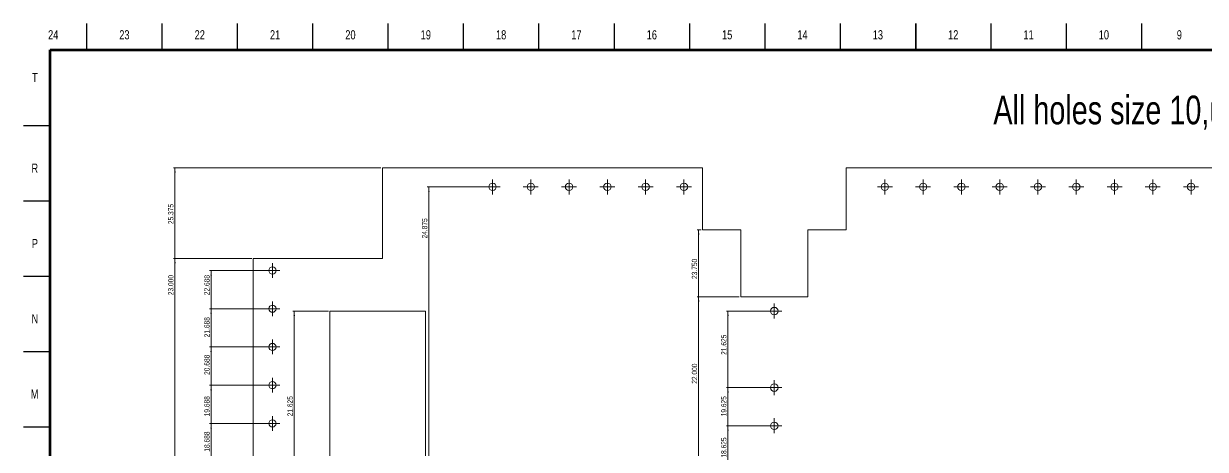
# Model space of a CAD drawing. Header units: inches. Extents: x 0 to 46.7, y 0 to 33.
# Drawn here: x 0.1 to 30.97, y 21.88 to 33.01 of the extents above; entities that cross this region are included whole.
import ezdxf

# ---------------------------------------------------------------- set-up
doc = ezdxf.new("R2010")
doc.units = ezdxf.units.IN
doc.header["$MEASUREMENT"] = 0
doc.styles.add('SLDTEXTSTYLE0', font='TXT', dxfattribs={"width": 0.75})
doc.dimstyles.new('SLDDIMSTYLE0', dxfattribs={"dimtxt": 0.137795, "dimasz": 0.13, "dimexe": 0, "dimexo": 0.0625, "dimgap": 0.034449, "dimtad": 1, "dimdec": 3, "dimrnd": 1e-09, "dimzin": 12, "dimdsep": 46, "dimtxsty": 'SLDTEXTSTYLE0', "dimsah": 1, "dimcen": 0.09, "dimadec": 0, "dimazin": 3, "dimtfac": 1, "dimtdec": 3, "dimtofl": 0, "dimtmove": 0, "dimatfit": 3, "dimfxl": 1, "dimfrac": 2, "dimtolj": 1, "dimtzin": 12, "dimarcsym": 0})
doc.dimstyles.new('SLDDIMSTYLE1', dxfattribs={"dimtxt": 0.137795, "dimasz": 0.13, "dimexe": 0, "dimexo": 0.0625, "dimgap": 0.034449, "dimtad": 1, "dimdec": 3, "dimrnd": 1e-09, "dimzin": 4, "dimdsep": 46, "dimtxsty": 'SLDTEXTSTYLE0', "dimsah": 1, "dimcen": 0.09, "dimadec": 0, "dimazin": 1, "dimtfac": 1, "dimtdec": 3, "dimtofl": 0, "dimtmove": 0, "dimatfit": 3, "dimfxl": 1, "dimfrac": 2, "dimtolj": 1, "dimtzin": 12, "dimarcsym": 0})

# ---------------------------------------------------------------- blocks, each defined once
blk = doc.blocks.new('_D_46')
at = {"color": 7, "linetype": 'Continuous', "lineweight": 0}
for p, q in [((6.56, 22.555), (4.958, 22.555)), ((4.997, 22.555), (4.997, 3.868)), ((9.435, 3.868), (4.958, 3.868))]:
    blk.add_line(p, q, dxfattribs=at)
for points in [[(4.997, 22.555), (4.977, 22.425), (5.017, 22.425)], [(4.997, 3.868), (5.017, 3.998), (4.977, 3.998)]]:
    blk.add_solid(points, dxfattribs=at)
at = {"color": 7, "linetype": 'Continuous', "lineweight": 0, "insert": (4.819, 21.816), "char_height": 0.1378, "attachment_point": 1, "rotation": 90, "style": 'SLDTEXTSTYLE0'}
blk.add_mtext('18.688', dxfattribs=at)
blk = doc.blocks.new('_D_47')
at = {"color": 7, "linetype": 'Continuous', "lineweight": 0}
for p, q in [((6.56, 23.555), (4.958, 23.555)), ((4.997, 23.555), (4.997, 3.868)), ((9.435, 3.868), (4.958, 3.868))]:
    blk.add_line(p, q, dxfattribs=at)
for points in [[(4.997, 23.555), (4.977, 23.425), (5.017, 23.425)], [(4.997, 3.868), (5.017, 3.998), (4.977, 3.998)]]:
    blk.add_solid(points, dxfattribs=at)
at = {"color": 7, "linetype": 'Continuous', "lineweight": 0, "insert": (4.819, 22.74), "char_height": 0.1378, "attachment_point": 1, "rotation": 90, "style": 'SLDTEXTSTYLE0'}
blk.add_mtext('19.688', dxfattribs=at)
blk = doc.blocks.new('_D_48')
at = {"color": 7, "linetype": 'Continuous', "lineweight": 0}
for p, q in [((6.56, 24.555), (4.958, 24.555)), ((4.997, 3.868), (4.997, 24.555)), ((9.435, 3.868), (4.958, 3.868))]:
    blk.add_line(p, q, dxfattribs=at)
for points in [[(4.997, 24.555), (4.977, 24.425), (5.017, 24.425)], [(4.997, 3.868), (5.017, 3.998), (4.977, 3.998)]]:
    blk.add_solid(points, dxfattribs=at)
at = {"color": 7, "linetype": 'Continuous', "lineweight": 0, "insert": (4.819, 23.824), "char_height": 0.1378, "attachment_point": 1, "rotation": 90, "style": 'SLDTEXTSTYLE0'}
blk.add_mtext('20.688', dxfattribs=at)
blk = doc.blocks.new('_D_49')
at = {"color": 7, "linetype": 'Continuous', "lineweight": 0}
for p, q in [((6.56, 25.555), (4.958, 25.555)), ((4.997, 25.555), (4.997, 3.868)), ((9.435, 3.868), (4.958, 3.868))]:
    blk.add_line(p, q, dxfattribs=at)
for points in [[(4.997, 25.555), (4.977, 25.425), (5.017, 25.425)], [(4.997, 3.868), (5.017, 3.998), (4.977, 3.998)]]:
    blk.add_solid(points, dxfattribs=at)
at = {"color": 7, "linetype": 'Continuous', "lineweight": 0, "insert": (4.819, 24.807), "char_height": 0.1378, "attachment_point": 1, "rotation": 90, "style": 'SLDTEXTSTYLE0'}
blk.add_mtext('21.688', dxfattribs=at)
blk = doc.blocks.new('_D_50')
at = {"color": 7, "linetype": 'Continuous', "lineweight": 0}
for p, q in [((6.56, 26.555), (4.958, 26.555)), ((4.997, 26.555), (4.997, 3.868)), ((9.435, 3.868), (4.958, 3.868))]:
    blk.add_line(p, q, dxfattribs=at)
for points in [[(4.997, 26.555), (4.977, 26.425), (5.017, 26.425)], [(4.997, 3.868), (5.017, 3.998), (4.977, 3.998)]]:
    blk.add_solid(points, dxfattribs=at)
at = {"color": 7, "linetype": 'Continuous', "lineweight": 0, "insert": (4.819, 25.909), "char_height": 0.1378, "attachment_point": 1, "rotation": 90, "style": 'SLDTEXTSTYLE0'}
blk.add_mtext('22.688', dxfattribs=at)
blk = doc.blocks.new('_D_57')
at = {"color": 7, "linetype": 'Continuous', "lineweight": 0}
for p, q in [((8.06, 25.493), (7.129, 25.493)), ((7.168, 25.493), (7.168, 3.868)), ((9.435, 3.868), (7.129, 3.868))]:
    blk.add_line(p, q, dxfattribs=at)
for points in [[(7.168, 25.493), (7.148, 25.363), (7.188, 25.363)], [(7.168, 3.868), (7.188, 3.998), (7.148, 3.998)]]:
    blk.add_solid(points, dxfattribs=at)
at = {"color": 7, "linetype": 'Continuous', "lineweight": 0, "insert": (6.991, 22.74), "char_height": 0.1378, "attachment_point": 1, "rotation": 90, "style": 'SLDTEXTSTYLE0'}
blk.add_mtext('21.625', dxfattribs=at)
blk = doc.blocks.new('_D_58')
at = {"color": 7, "linetype": 'Continuous', "lineweight": 0}
for p, q in [((6.06, 26.868), (4.013, 26.868)), ((4.052, 26.868), (4.052, 3.868)), ((9.435, 3.868), (4.013, 3.868))]:
    blk.add_line(p, q, dxfattribs=at)
for points in [[(4.052, 26.868), (4.032, 26.738), (4.072, 26.738)], [(4.052, 3.868), (4.072, 3.998), (4.032, 3.998)]]:
    blk.add_solid(points, dxfattribs=at)
at = {"color": 7, "linetype": 'Continuous', "lineweight": 0, "insert": (3.874, 25.909), "char_height": 0.1378, "attachment_point": 1, "rotation": 90, "style": 'SLDTEXTSTYLE0'}
blk.add_mtext('23.000', dxfattribs=at)
blk = doc.blocks.new('_D_59')
at = {"color": 7, "linetype": 'Continuous', "lineweight": 0}
for p, q in [((9.435, 29.243), (4.013, 29.243)), ((4.052, 3.868), (4.052, 29.243)), ((9.435, 3.868), (4.013, 3.868))]:
    blk.add_line(p, q, dxfattribs=at)
for points in [[(4.052, 29.243), (4.032, 29.113), (4.072, 29.113)], [(4.052, 3.868), (4.072, 3.998), (4.032, 3.998)]]:
    blk.add_solid(points, dxfattribs=at)
at = {"color": 7, "linetype": 'Continuous', "lineweight": 0, "insert": (3.874, 27.767), "char_height": 0.1378, "attachment_point": 1, "rotation": 90, "style": 'SLDTEXTSTYLE0'}
blk.add_mtext('25.375', dxfattribs=at)
blk = doc.blocks.new('_D_66')
at = {"color": 7, "linetype": 'Continuous', "lineweight": 0}
for p, q in [((18.796, 25.868), (17.694, 25.868)), ((17.733, 3.868), (17.733, 25.868))]:
    blk.add_line(p, q, dxfattribs=at)
for points in [[(17.733, 25.868), (17.713, 25.738), (17.753, 25.738)], [(17.733, 3.868), (17.753, 3.998), (17.713, 3.998)]]:
    blk.add_solid(points, dxfattribs=at)
at = {"color": 7, "linetype": 'Continuous', "lineweight": 0, "insert": (17.556, 23.593), "char_height": 0.1378, "attachment_point": 1, "rotation": 90, "style": 'SLDTEXTSTYLE0'}
blk.add_mtext('22.000', dxfattribs=at)
blk = doc.blocks.new('_D_67')
at = {"color": 7, "linetype": 'Continuous', "lineweight": 0}
for p, q in [((17.796, 27.618), (17.694, 27.618)), ((17.733, 27.618), (17.733, 3.868))]:
    blk.add_line(p, q, dxfattribs=at)
for points in [[(17.733, 27.618), (17.713, 27.488), (17.753, 27.488)], [(17.733, 3.868), (17.753, 3.998), (17.713, 3.998)]]:
    blk.add_solid(points, dxfattribs=at)
at = {"color": 7, "linetype": 'Continuous', "lineweight": 0, "insert": (17.556, 26.333), "char_height": 0.1378, "attachment_point": 1, "rotation": 90, "style": 'SLDTEXTSTYLE0'}
blk.add_mtext('23.750', dxfattribs=at)
blk = doc.blocks.new('_D_70')
at = {"color": 7, "linetype": 'Continuous', "lineweight": 0}
for p, q in [((12.31, 28.743), (10.645, 28.743)), ((10.685, 28.743), (10.685, 3.868))]:
    blk.add_line(p, q, dxfattribs=at)
for points in [[(10.685, 28.743), (10.665, 28.613), (10.705, 28.613)], [(10.685, 3.868), (10.705, 3.998), (10.665, 3.998)]]:
    blk.add_solid(points, dxfattribs=at)
at = {"color": 7, "linetype": 'Continuous', "lineweight": 0, "insert": (10.507, 27.393), "char_height": 0.1378, "attachment_point": 1, "rotation": 90, "style": 'SLDTEXTSTYLE0'}
blk.add_mtext('24.875', dxfattribs=at)
blk = doc.blocks.new('_D_83')
at = {"color": 7, "linetype": 'Continuous', "lineweight": 0}
for p, q in [((19.671, 22.493), (18.46, 22.493)), ((18.499, 22.493), (18.499, 3.868)), ((17.875, 3.868), (18.539, 3.868))]:
    blk.add_line(p, q, dxfattribs=at)
for points in [[(18.499, 22.493), (18.479, 22.363), (18.519, 22.363)], [(18.499, 3.868), (18.519, 3.998), (18.479, 3.998)]]:
    blk.add_solid(points, dxfattribs=at)
at = {"color": 7, "linetype": 'Continuous', "lineweight": 0, "insert": (18.322, 21.661), "char_height": 0.1378, "attachment_point": 1, "rotation": 90, "style": 'SLDTEXTSTYLE0'}
blk.add_mtext('18.625', dxfattribs=at)
blk = doc.blocks.new('_D_84')
at = {"color": 7, "linetype": 'Continuous', "lineweight": 0}
for p, q in [((19.671, 23.493), (18.46, 23.493)), ((18.499, 23.493), (18.499, 3.868)), ((17.875, 3.868), (18.539, 3.868))]:
    blk.add_line(p, q, dxfattribs=at)
for points in [[(18.499, 23.493), (18.479, 23.363), (18.519, 23.363)], [(18.499, 3.868), (18.519, 3.998), (18.479, 3.998)]]:
    blk.add_solid(points, dxfattribs=at)
at = {"color": 7, "linetype": 'Continuous', "lineweight": 0, "insert": (18.322, 22.74), "char_height": 0.1378, "attachment_point": 1, "rotation": 90, "style": 'SLDTEXTSTYLE0'}
blk.add_mtext('19.625', dxfattribs=at)
blk = doc.blocks.new('_D_85')
at = {"color": 7, "linetype": 'Continuous', "lineweight": 0}
for p, q in [((19.671, 25.493), (18.46, 25.493)), ((18.499, 25.493), (18.499, 3.868)), ((17.875, 3.868), (18.539, 3.868))]:
    blk.add_line(p, q, dxfattribs=at)
for points in [[(18.499, 25.493), (18.479, 25.363), (18.519, 25.363)], [(18.499, 3.868), (18.519, 3.998), (18.479, 3.998)]]:
    blk.add_solid(points, dxfattribs=at)
at = {"color": 7, "linetype": 'Continuous', "lineweight": 0, "insert": (18.322, 24.349), "char_height": 0.1378, "attachment_point": 1, "rotation": 90, "style": 'SLDTEXTSTYLE0'}
blk.add_mtext('21.625', dxfattribs=at)
blk = doc.blocks.new('SW_CENTERMARKSYMBOL_38')
at = {"color": 0, "linetype": 'Continuous', "lineweight": 0}
for p, q in [((-0.098, 0), (-0.196, 0)), ((0, 0), (-0.098, 0)), ((0, 0.098), (0, 0.196)), ((0, 0), (0, 0.098)), ((0, 0), (0, -0.098)), ((0, 0), (0.098, 0)), ((0.098, 0), (0.196, 0)), ((0, -0.098), (0, -0.196))]:
    blk.add_line(p, q, dxfattribs=at)
blk = doc.blocks.new('SW_CENTERMARKSYMBOL_48')
at = {"color": 0, "linetype": 'Continuous', "lineweight": 0}
for p, q in [((-0.098, 0), (-0.196, 0)), ((0, 0), (-0.098, 0)), ((0, 0.098), (0, 0.196)), ((0, 0), (0, 0.098)), ((0, 0), (0, -0.098)), ((0, 0), (0.098, 0)), ((0.098, 0), (0.196, 0)), ((0, -0.098), (0, -0.196))]:
    blk.add_line(p, q, dxfattribs=at)
blk = doc.blocks.new('SW_CENTERMARKSYMBOL_49')
at = {"color": 0, "linetype": 'Continuous', "lineweight": 0}
for p, q in [((-0.098, 0), (-0.196, 0)), ((0, 0), (-0.098, 0)), ((0, 0.098), (0, 0.196)), ((0, 0), (0, 0.098)), ((0, 0), (0, -0.098)), ((0, 0), (0.098, 0)), ((0.098, 0), (0.196, 0)), ((0, -0.098), (0, -0.196))]:
    blk.add_line(p, q, dxfattribs=at)
blk = doc.blocks.new('SW_CENTERMARKSYMBOL_51')
at = {"color": 0, "linetype": 'Continuous', "lineweight": 0}
for p, q in [((-0.098, 0), (-0.192, 0)), ((0, 0), (-0.098, 0)), ((0, 0.098), (0, 0.192)), ((0, 0), (0, 0.098)), ((0, 0), (0, -0.098)), ((0, 0), (0.098, 0)), ((0.098, 0), (0.192, 0)), ((0, -0.098), (0, -0.192))]:
    blk.add_line(p, q, dxfattribs=at)
blk = doc.blocks.new('SW_CENTERMARKSYMBOL_52')
at = {"color": 0, "linetype": 'Continuous', "lineweight": 0}
for p, q in [((-0.098, 0), (-0.192, 0)), ((0, 0), (-0.098, 0)), ((0, 0.098), (0, 0.192)), ((0, 0), (0, 0.098)), ((0, 0), (0, -0.098)), ((0, 0), (0.098, 0)), ((0.098, 0), (0.192, 0)), ((0, -0.098), (0, -0.192))]:
    blk.add_line(p, q, dxfattribs=at)
blk = doc.blocks.new('SW_CENTERMARKSYMBOL_53')
at = {"color": 0, "linetype": 'Continuous', "lineweight": 0}
for p, q in [((-0.098, 0), (-0.192, 0)), ((0, 0), (-0.098, 0)), ((0, 0.098), (0, 0.192)), ((0, 0), (0, 0.098)), ((0, 0), (0, -0.098)), ((0, 0), (0.098, 0)), ((0.098, 0), (0.192, 0)), ((0, -0.098), (0, -0.192))]:
    blk.add_line(p, q, dxfattribs=at)
blk = doc.blocks.new('SW_CENTERMARKSYMBOL_54')
at = {"color": 0, "linetype": 'Continuous', "lineweight": 0}
for p, q in [((-0.098, 0), (-0.192, 0)), ((0, 0), (-0.098, 0)), ((0, 0.098), (0, 0.192)), ((0, 0), (0, 0.098)), ((0, 0), (0, -0.098)), ((0, 0), (0.098, 0)), ((0.098, 0), (0.192, 0)), ((0, -0.098), (0, -0.192))]:
    blk.add_line(p, q, dxfattribs=at)
blk = doc.blocks.new('SW_CENTERMARKSYMBOL_55')
at = {"color": 0, "linetype": 'Continuous', "lineweight": 0}
for p, q in [((-0.098, 0), (-0.192, 0)), ((0, 0), (-0.098, 0)), ((0, 0.098), (0, 0.192)), ((0, 0), (0, 0.098)), ((0, 0), (0, -0.098)), ((0, 0), (0.098, 0)), ((0.098, 0), (0.192, 0)), ((0, -0.098), (0, -0.192))]:
    blk.add_line(p, q, dxfattribs=at)
blk = doc.blocks.new('SW_CENTERMARKSYMBOL_71')
at = {"color": 0, "linetype": 'Continuous', "lineweight": 0}
for p, q in [((-0.098, 0), (-0.196, 0)), ((0, 0), (-0.098, 0)), ((0, 0.098), (0, 0.196)), ((0, 0), (0, 0.098)), ((0, 0), (0, -0.098)), ((0, 0), (0.098, 0)), ((0.098, 0), (0.196, 0)), ((0, -0.098), (0, -0.196))]:
    blk.add_line(p, q, dxfattribs=at)
blk = doc.blocks.new('SW_CENTERMARKSYMBOL_74')
at = {"color": 0, "linetype": 'Continuous', "lineweight": 0}
for p, q in [((-0.098, 0), (-0.196, 0)), ((0, 0), (-0.098, 0)), ((0, 0.098), (0, 0.196)), ((0, 0), (0, 0.098)), ((0, 0), (0, -0.098)), ((0, 0), (0.098, 0)), ((0.098, 0), (0.196, 0)), ((0, -0.098), (0, -0.196))]:
    blk.add_line(p, q, dxfattribs=at)
blk = doc.blocks.new('SW_CENTERMARKSYMBOL_75')
at = {"color": 0, "linetype": 'Continuous', "lineweight": 0}
for p, q in [((-0.098, 0), (-0.196, 0)), ((0, 0), (-0.098, 0)), ((0, 0.098), (0, 0.196)), ((0, 0), (0, 0.098)), ((0, 0), (0, -0.098)), ((0, 0), (0.098, 0)), ((0.098, 0), (0.196, 0)), ((0, -0.098), (0, -0.196))]:
    blk.add_line(p, q, dxfattribs=at)
blk = doc.blocks.new('SW_CENTERMARKSYMBOL_76')
at = {"color": 0, "linetype": 'Continuous', "lineweight": 0}
for p, q in [((-0.098, 0), (-0.196, 0)), ((0, 0), (-0.098, 0)), ((0, 0.098), (0, 0.196)), ((0, 0), (0, 0.098)), ((0, 0), (0, -0.098)), ((0, 0), (0.098, 0)), ((0.098, 0), (0.196, 0)), ((0, -0.098), (0, -0.196))]:
    blk.add_line(p, q, dxfattribs=at)
blk = doc.blocks.new('SW_CENTERMARKSYMBOL_77')
at = {"color": 0, "linetype": 'Continuous', "lineweight": 0}
for p, q in [((-0.098, 0), (-0.196, 0)), ((0, 0), (-0.098, 0)), ((0, 0.098), (0, 0.196)), ((0, 0), (0, 0.098)), ((0, 0), (0, -0.098)), ((0, 0), (0.098, 0)), ((0.098, 0), (0.196, 0)), ((0, -0.098), (0, -0.196))]:
    blk.add_line(p, q, dxfattribs=at)
blk = doc.blocks.new('SW_CENTERMARKSYMBOL_78')
at = {"color": 0, "linetype": 'Continuous', "lineweight": 0}
for p, q in [((-0.098, 0), (-0.196, 0)), ((0, 0), (-0.098, 0)), ((0, 0.098), (0, 0.196)), ((0, 0), (0, 0.098)), ((0, 0), (0, -0.098)), ((0, 0), (0.098, 0)), ((0.098, 0), (0.196, 0)), ((0, -0.098), (0, -0.196))]:
    blk.add_line(p, q, dxfattribs=at)
blk = doc.blocks.new('SW_CENTERMARKSYMBOL_79')
at = {"color": 0, "linetype": 'Continuous', "lineweight": 0}
for p, q in [((-0.098, 0), (-0.196, 0)), ((0, 0), (-0.098, 0)), ((0, 0.098), (0, 0.196)), ((0, 0), (0, 0.098)), ((0, 0), (0, -0.098)), ((0, 0), (0.098, 0)), ((0.098, 0), (0.196, 0)), ((0, -0.098), (0, -0.196))]:
    blk.add_line(p, q, dxfattribs=at)
blk = doc.blocks.new('SW_CENTERMARKSYMBOL_80')
at = {"color": 0, "linetype": 'Continuous', "lineweight": 0}
for p, q in [((-0.098, 0), (-0.196, 0)), ((0, 0), (-0.098, 0)), ((0, 0.098), (0, 0.196)), ((0, 0), (0, 0.098)), ((0, 0), (0, -0.098)), ((0, 0), (0.098, 0)), ((0.098, 0), (0.196, 0)), ((0, -0.098), (0, -0.196))]:
    blk.add_line(p, q, dxfattribs=at)
blk = doc.blocks.new('SW_CENTERMARKSYMBOL_81')
at = {"color": 0, "linetype": 'Continuous', "lineweight": 0}
for p, q in [((-0.098, 0), (-0.196, 0)), ((0, 0), (-0.098, 0)), ((0, 0.098), (0, 0.196)), ((0, 0), (0, 0.098)), ((0, 0), (0, -0.098)), ((0, 0), (0.098, 0)), ((0.098, 0), (0.196, 0)), ((0, -0.098), (0, -0.196))]:
    blk.add_line(p, q, dxfattribs=at)
blk = doc.blocks.new('SW_CENTERMARKSYMBOL_82')
at = {"color": 0, "linetype": 'Continuous', "lineweight": 0}
for p, q in [((-0.098, 0), (-0.196, 0)), ((0, 0), (-0.098, 0)), ((0, 0.098), (0, 0.196)), ((0, 0), (0, 0.098)), ((0, 0), (0, -0.098)), ((0, 0), (0.098, 0)), ((0.098, 0), (0.196, 0)), ((0, -0.098), (0, -0.196))]:
    blk.add_line(p, q, dxfattribs=at)
blk = doc.blocks.new('SW_CENTERMARKSYMBOL_83')
at = {"color": 0, "linetype": 'Continuous', "lineweight": 0}
for p, q in [((-0.098, 0), (-0.196, 0)), ((0, 0), (-0.098, 0)), ((0, 0.098), (0, 0.196)), ((0, 0), (0, 0.098)), ((0, 0), (0, -0.098)), ((0, 0), (0.098, 0)), ((0.098, 0), (0.196, 0)), ((0, -0.098), (0, -0.196))]:
    blk.add_line(p, q, dxfattribs=at)
blk = doc.blocks.new('SW_CENTERMARKSYMBOL_84')
at = {"color": 0, "linetype": 'Continuous', "lineweight": 0}
for p, q in [((-0.098, 0), (-0.196, 0)), ((0, 0), (-0.098, 0)), ((0, 0.098), (0, 0.196)), ((0, 0), (0, 0.098)), ((0, 0), (0, -0.098)), ((0, 0), (0.098, 0)), ((0.098, 0), (0.196, 0)), ((0, -0.098), (0, -0.196))]:
    blk.add_line(p, q, dxfattribs=at)
blk = doc.blocks.new('SW_CENTERMARKSYMBOL_85')
at = {"color": 0, "linetype": 'Continuous', "lineweight": 0}
for p, q in [((-0.098, 0), (-0.196, 0)), ((0, 0), (-0.098, 0)), ((0, 0.098), (0, 0.196)), ((0, 0), (0, 0.098)), ((0, 0), (0, -0.098)), ((0, 0), (0.098, 0)), ((0.098, 0), (0.196, 0)), ((0, -0.098), (0, -0.196))]:
    blk.add_line(p, q, dxfattribs=at)
blk = doc.blocks.new('SW_CENTERMARKSYMBOL_86')
at = {"color": 0, "linetype": 'Continuous', "lineweight": 0}
for p, q in [((-0.098, 0), (-0.196, 0)), ((0, 0), (-0.098, 0)), ((0, 0.098), (0, 0.196)), ((0, 0), (0, 0.098)), ((0, 0), (0, -0.098)), ((0, 0), (0.098, 0)), ((0.098, 0), (0.196, 0)), ((0, -0.098), (0, -0.196))]:
    blk.add_line(p, q, dxfattribs=at)
blk = doc.blocks.new('SW_CENTERMARKSYMBOL_87')
at = {"color": 0, "linetype": 'Continuous', "lineweight": 0}
for p, q in [((-0.098, 0), (-0.196, 0)), ((0, 0), (-0.098, 0)), ((0, 0.098), (0, 0.196)), ((0, 0), (0, 0.098)), ((0, 0), (0, -0.098)), ((0, 0), (0.098, 0)), ((0.098, 0), (0.196, 0)), ((0, -0.098), (0, -0.196))]:
    blk.add_line(p, q, dxfattribs=at)

msp = doc.modelspace()

# ---------------------------------------------------------------- linework, layer by layer
at = {"color": 7, "linetype": 'Continuous', "lineweight": 30}
for p, q in [((1.752, 32.3228), (1.752, 33.0118)), ((3.7205, 32.3228), (3.7205, 33.0118)), ((5.689, 32.3228), (5.689, 33.0118)), ((7.6575, 32.3228), (7.6575, 33.0118)), ((9.626, 32.3228), (9.626, 33.0118)), ((11.5945, 32.3228), (11.5945, 33.0118)), ((13.563, 32.3228), (13.563, 33.0118)), ((15.5315, 32.3228), (15.5315, 33.0118)), ((17.5, 32.3228), (17.5, 33.0118)), ((19.4685, 32.3228), (19.4685, 33.0118)), ((21.437, 32.3228), (21.437, 33.0118)), ((23.4055, 33.0118), (23.4055, 32.3228)), ((23.4055, 32.3228), (23.4055, 33.0118)), ((25.374, 32.3228), (25.374, 33.0118)), ((27.3425, 32.3228), (27.3425, 33.0118)), ((29.311, 32.3228), (29.311, 33.0118)), ((0.7874, 30.3346), (0.0984, 30.3346)), ((0.7874, 28.3661), (0.0984, 28.3661)), ((0.7874, 26.3976), (0.0984, 26.3976)), ((0.7874, 24.4291), (0.0984, 24.4291)), ((0.7874, 22.4606), (0.0984, 22.4606))]:
    msp.add_line(p, q, dxfattribs=at)
at = {"color": 7, "linetype": 'Continuous', "lineweight": 60}
for p, q in [((0.7874, 0.7874), (0.7874, 32.3228)), ((0.7874, 32.3228), (46.0236, 32.3228))]:
    msp.add_line(p, q, dxfattribs=at)
at = {"color": 7, "linetype": 'Continuous', "lineweight": 15}
for p, q in [((9.4743, 29.2426), (9.4743, 26.8676)), ((17.8356, 29.2426), (9.4743, 29.2426)), ((17.8356, 29.2426), (17.8356, 27.6176)), ((35.4743, 29.2426), (21.5856, 29.2426)), ((21.5856, 29.2426), (21.5856, 27.6176)), ((17.8356, 27.6176), (18.8356, 27.6176)), ((18.8356, 25.8676), (18.8356, 27.6176)), ((20.5856, 25.8676), (20.5856, 27.6176)), ((21.5856, 27.6176), (20.5856, 27.6176)), ((6.0993, 26.8676), (6.0993, 6.2426)), ((6.0993, 26.8676), (9.4743, 26.8676)), ((18.8356, 25.8676), (20.5856, 25.8676)), ((8.0993, 25.4926), (8.0993, 19.8676)), ((8.0993, 25.4926), (10.5993, 25.4926)), ((10.5993, 25.4926), (10.5993, 19.8676))]:
    msp.add_line(p, q, dxfattribs=at)
for centre, radius in [((12.3493, 28.7426), 0.098), ((13.3493, 28.7426), 0.098), ((14.3493, 28.7426), 0.098), ((15.3493, 28.7426), 0.098), ((16.3493, 28.7426), 0.098), ((17.3493, 28.7426), 0.098), ((22.5993, 28.7426), 0.098), ((23.5993, 28.7426), 0.098), ((24.5993, 28.7426), 0.098), ((25.5993, 28.7426), 0.098), ((26.5993, 28.7426), 0.098), ((27.5993, 28.7426), 0.098), ((28.5993, 28.7426), 0.098), ((29.5993, 28.7426), 0.098), ((30.5993, 28.7426), 0.098), ((6.5993, 26.5551), 0.0938), ((6.5993, 25.5551), 0.0938), ((19.7106, 25.4926), 0.098), ((6.5993, 24.5551), 0.0938), ((6.5993, 23.5551), 0.0938), ((19.7106, 23.4926), 0.098), ((6.5993, 22.5551), 0.0938), ((19.7106, 22.4926), 0.098)]:
    msp.add_circle(centre, radius, dxfattribs=at)

# ---------------------------------------------------------------- block references
at = {"color": 7, "linetype": 'Continuous', "lineweight": 0}
for name, p in [('SW_CENTERMARKSYMBOL_71', (12.3493, 28.7426)), ('SW_CENTERMARKSYMBOL_87', (13.3493, 28.7426)), ('SW_CENTERMARKSYMBOL_86', (14.3493, 28.7426)), ('SW_CENTERMARKSYMBOL_85', (15.3493, 28.7426)), ('SW_CENTERMARKSYMBOL_84', (16.3493, 28.7426)), ('SW_CENTERMARKSYMBOL_83', (17.3493, 28.7426)), ('SW_CENTERMARKSYMBOL_82', (22.5993, 28.7426)), ('SW_CENTERMARKSYMBOL_81', (23.5993, 28.7426)), ('SW_CENTERMARKSYMBOL_80', (24.5993, 28.7426)), ('SW_CENTERMARKSYMBOL_79', (25.5993, 28.7426)), ('SW_CENTERMARKSYMBOL_78', (26.5993, 28.7426)), ('SW_CENTERMARKSYMBOL_77', (27.5993, 28.7426)), ('SW_CENTERMARKSYMBOL_76', (28.5993, 28.7426)), ('SW_CENTERMARKSYMBOL_75', (29.5993, 28.7426)), ('SW_CENTERMARKSYMBOL_74', (30.5993, 28.7426)), ('SW_CENTERMARKSYMBOL_51', (6.5993, 26.5551)), ('SW_CENTERMARKSYMBOL_52', (6.5993, 25.5551)), ('SW_CENTERMARKSYMBOL_38', (19.7106, 25.4926)), ('SW_CENTERMARKSYMBOL_53', (6.5993, 24.5551)), ('SW_CENTERMARKSYMBOL_54', (6.5993, 23.5551)), ('SW_CENTERMARKSYMBOL_49', (19.7106, 23.4926)), ('SW_CENTERMARKSYMBOL_55', (6.5993, 22.5551)), ('SW_CENTERMARKSYMBOL_48', (19.7106, 22.4926))]:
    msp.add_blockref(name, p, dxfattribs=at)

# ---------------------------------------------------------------- texts
at = {"color": 7, "linetype": 'Continuous', "lineweight": 0, "style": 'SLDTEXTSTYLE0'}
for s, insert, char_height, attachment_point in [('24', (0.8712, 32.8391), 0.24, 2), ('23', (2.7314, 32.8391), 0.24, 2), ('22', (4.6999, 32.8391), 0.24, 2), ('21', (6.6684, 32.8391), 0.24, 2), ('20', (8.6369, 32.8391), 0.24, 2), ('19', (10.6054, 32.8391), 0.24, 2), ('18', (12.5739, 32.8391), 0.24, 2), ('17', (14.5424, 32.8391), 0.24, 2), ('16', (16.5109, 32.8391), 0.24, 2), ('15', (18.4794, 32.8391), 0.24, 2), ('14', (20.4479, 32.8391), 0.24, 2), ('13', (22.4164, 32.8391), 0.24, 2), ('12', (24.3849, 32.8391), 0.24, 2), ('11', (26.3534, 32.8391), 0.24, 2), ('10', (28.3219, 32.8391), 0.24, 2), ('9', (30.2929, 32.8391), 0.24, 2), ('T', (0.393, 31.7215), 0.24, 2), ('All holes size 10,unless otherwise marked', (25.4333, 31.1287), 0.75, 1), ('R', (0.3903, 29.3494), 0.24, 2), ('P', (0.3928, 27.3809), 0.24, 2), ('N', (0.3916, 25.4124), 0.24, 2), ('M', (0.3855, 23.4439), 0.24, 2)]:
    msp.add_mtext(s, dxfattribs=dict(at, insert=insert, char_height=char_height, attachment_point=attachment_point))

# ---------------------------------------------------------------- dimensions: what is measured, and where the dimension line sits
at = {"color": 7, "linetype": 'Continuous', "lineweight": 0}
for base, p1, p2, dimstyle, picture, middle in [((4.052, 29.2426), (9.4743, 3.8676), (9.4743, 29.2426), 'SLDDIMSTYLE0', '_D_59', (4.052, 28.0471)), ((10.6845, 3.8676), (12.3493, 28.7426), (9.4743, 3.8676), 'SLDDIMSTYLE0', '_D_70', (10.6845, 27.6734)), ((17.7334, 3.8676), (17.8356, 27.6176), (17.8356, 3.8676), 'SLDDIMSTYLE1', '_D_67', (17.7334, 26.6131)), ((4.052, 3.8676), (6.0993, 26.8676), (9.4743, 3.8676), 'SLDDIMSTYLE1', '_D_58', (4.052, 26.1889)), ((4.9968925113, 3.8676181102), (6.599254716, 26.5551181102), (9.474254716, 3.8676181102), 'SLDDIMSTYLE0', '_D_50', (4.9968925113, 26.1888636106)), ((17.7334, 25.8676), (17.8356, 3.8676), (18.8356, 25.8676), 'SLDDIMSTYLE1', '_D_66', (17.7334, 23.8733)), ((4.9968925113, 3.8676181102), (6.599254716, 25.5551181102), (9.474254716, 3.8676181102), 'SLDDIMSTYLE0', '_D_49', (4.9968925113, 25.0868606151)), ((7.1683, 3.8676), (8.0993, 25.4926), (9.4743, 3.8676), 'SLDDIMSTYLE0', '_D_57', (7.1683, 23.0196)), ((18.4995, 3.8676), (19.7106, 25.4926), (17.8356, 3.8676), 'SLDDIMSTYLE0', '_D_85', (18.4995, 24.6289)), ((4.9968925113, 24.5551181102), (9.474254716, 3.8676181102), (6.599254716, 24.5551181102), 'SLDDIMSTYLE0', '_D_48', (4.9968925113, 24.1035142245)), ((4.9968925113, 3.8676181102), (6.599254716, 23.5551181102), (9.474254716, 3.8676181102), 'SLDDIMSTYLE0', '_D_47', (4.9968925113, 23.0195852327)), ((18.4995, 3.8676), (19.7106, 23.4926), (17.8356, 3.8676), 'SLDDIMSTYLE0', '_D_84', (18.4995, 23.0196)), ((4.9968925113, 3.8676181102), (6.599254716, 22.5551181102), (9.474254716, 3.8676181102), 'SLDDIMSTYLE0', '_D_46', (4.9968925113, 22.0961764187)), ((18.4995, 3.8676), (19.7106, 22.4926), (17.8356, 3.8676), 'SLDDIMSTYLE0', '_D_83', (18.4995, 21.9412))]:
    dim = msp.add_linear_dim(base=base, p1=p1, p2=p2, angle=90, dimstyle=dimstyle, dxfattribs=at)
    dim.commit()
    dim.dimension.update_dxf_attribs({"geometry": picture, "text_midpoint": middle, "dimtype": 160})

doc.saveas('drawing.dxf')
